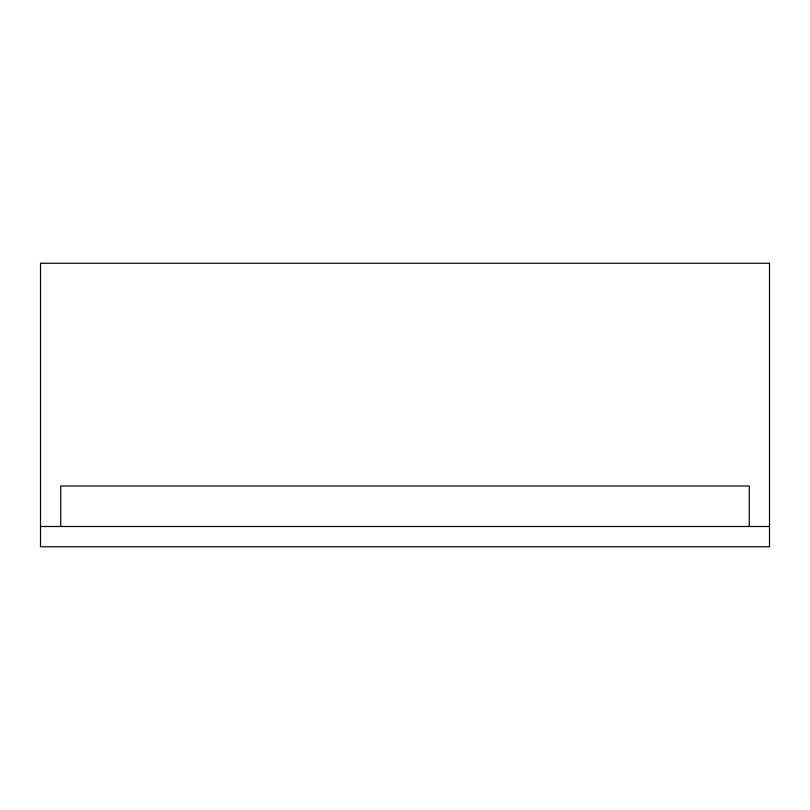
<?xml version="1.0" encoding="UTF-8"?>
<svg xmlns="http://www.w3.org/2000/svg" width="810" height="810" viewBox="0 0 810 810"><rect width="100%" height="100%" fill="white"/><g stroke="black" fill="none" stroke-linecap="round" stroke-linejoin="round"><path stroke-width="1.21" d="M40.5 526.5L769.5 526.5M749.25 526.5L749.25 486L60.75 486L60.75 526.5M769.5 263.25L40.5 263.25L40.5 546.75L769.5 546.75L769.5 263.25"/></g></svg>
